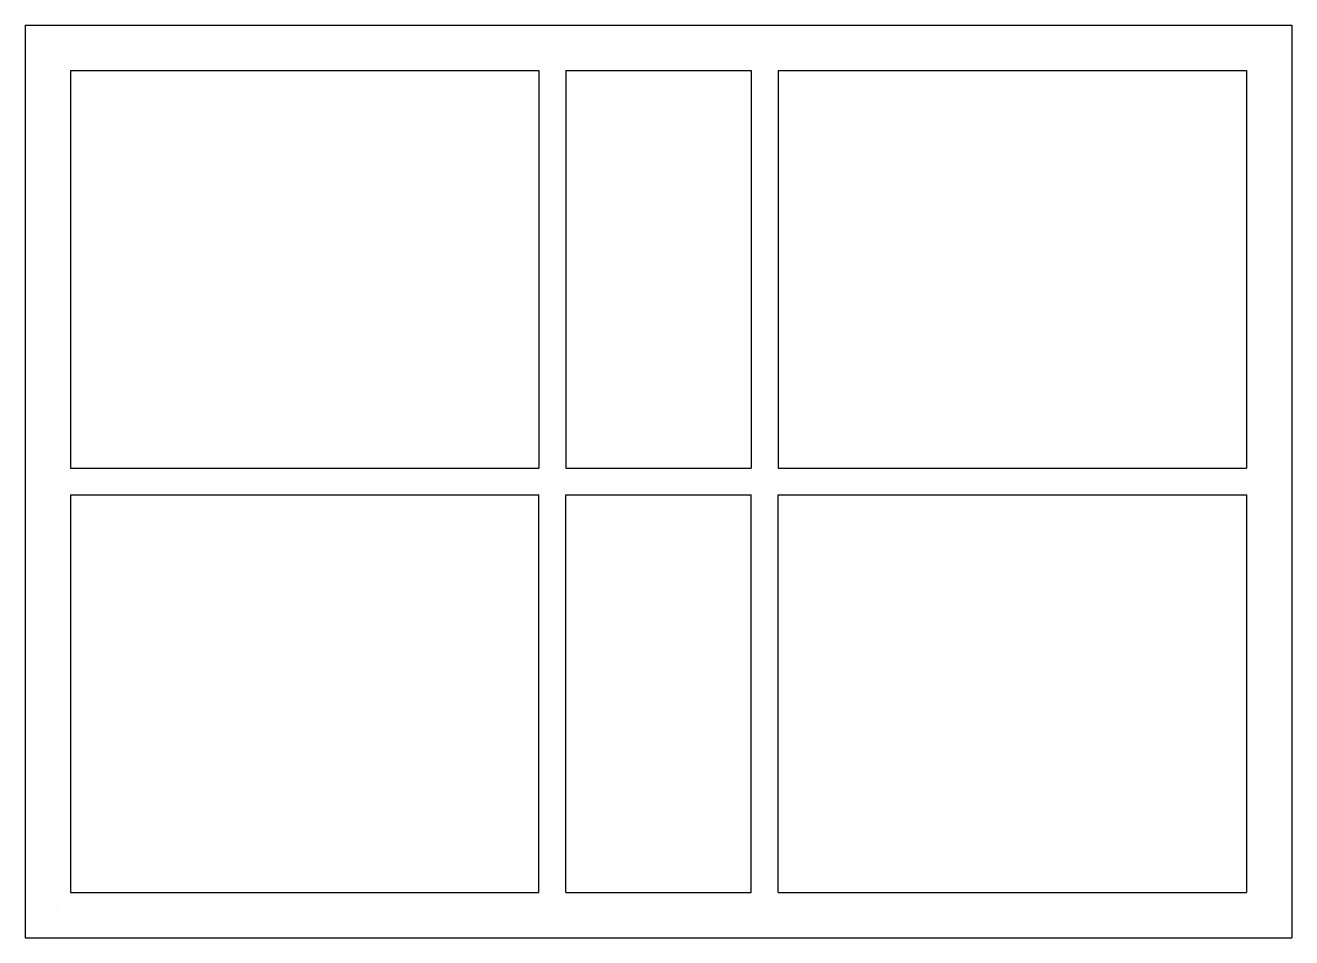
# Model space of a CAD drawing. Header units: millimetres. Extents: x -229914 to 856942, y -268655 to 87212.
# Drawn here: x 85093 to 102973, y 63547 to 76427 of the extents above; entities that cross this region are included whole.
import ezdxf

# ---------------------------------------------------------------- set-up
doc = ezdxf.new("R2010")
doc.units = ezdxf.units.MM
doc.linetypes.add('DASHDOT_axis', pattern=[24, 20, -1.5, 1, -1.5])
doc.layers.add('Ось', color=7, linetype='DASHDOT_axis', lineweight=25)

msp = doc.modelspace()

# ---------------------------------------------------------------- linework, layer by layer
for p, q in [((85093.02309, 76427.20253), (102973.02309, 76427.20253)), ((85093.02309, 76427.20253), (85093.02309, 63547.20253)), ((102973.02309, 76427.20253), (102973.02309, 63547.20253)), ((85733.02309, 75787.20253), (92343.02309, 75787.20253)), ((85733.02309, 75787.20253), (85733.02309, 70177.20253)), ((92343.02309, 75787.20253), (92343.02309, 70177.20253)), ((92723.02309, 75787.20253), (92723.02309, 70177.20253)), ((92723.02309, 75787.20253), (95343.02309, 75787.20253)), ((95343.02309, 75787.20253), (95343.02309, 70177.20253)), ((95723.02309, 75787.20253), (95723.02309, 70177.20253)), ((95723.02309, 75787.20253), (102333.02309, 75787.20253)), ((102333.02309, 75787.20253), (102333.02309, 70177.20253)), ((85733.02309, 70177.20253), (92343.02309, 70177.20253)), ((92723.02309, 70177.20253), (95343.02309, 70177.20253)), ((95723.02309, 70177.20253), (102333.02309, 70177.20253)), ((85733.02309, 69797.20253), (92343.02309, 69797.20253)), ((85733.02309, 69797.20253), (85733.02309, 64187.20253)), ((92343.02309, 64187.20253), (92343.02309, 69797.20253)), ((92723.02309, 64187.20253), (92723.02309, 69797.20253)), ((92723.02309, 69797.20253), (95343.02309, 69797.20253)), ((95343.02309, 64187.20253), (95343.02309, 69797.20253)), ((95723.02309, 64187.20253), (95723.02309, 69797.20253)), ((95723.02309, 69797.20253), (102333.02309, 69797.20253)), ((102333.02309, 69797.20253), (102333.02309, 64187.20253)), ((85733.02309, 64187.20253), (92343.02309, 64187.20253)), ((92723.02309, 64187.20253), (95343.02309, 64187.20253)), ((95723.02309, 64187.20253), (102333.02309, 64187.20253)), ((85093.02309, 63547.20253), (102973.02309, 63547.20253))]:
    msp.add_line(p, q)
at = {"layer": 'Ось', "linetype": 'DASHDOT_axis'}
msp.add_lwpolyline([(85533.02309, 63987.20253), (85534.02309, 63987.20253)], dxfattribs=at)

doc.saveas('drawing.dxf')
